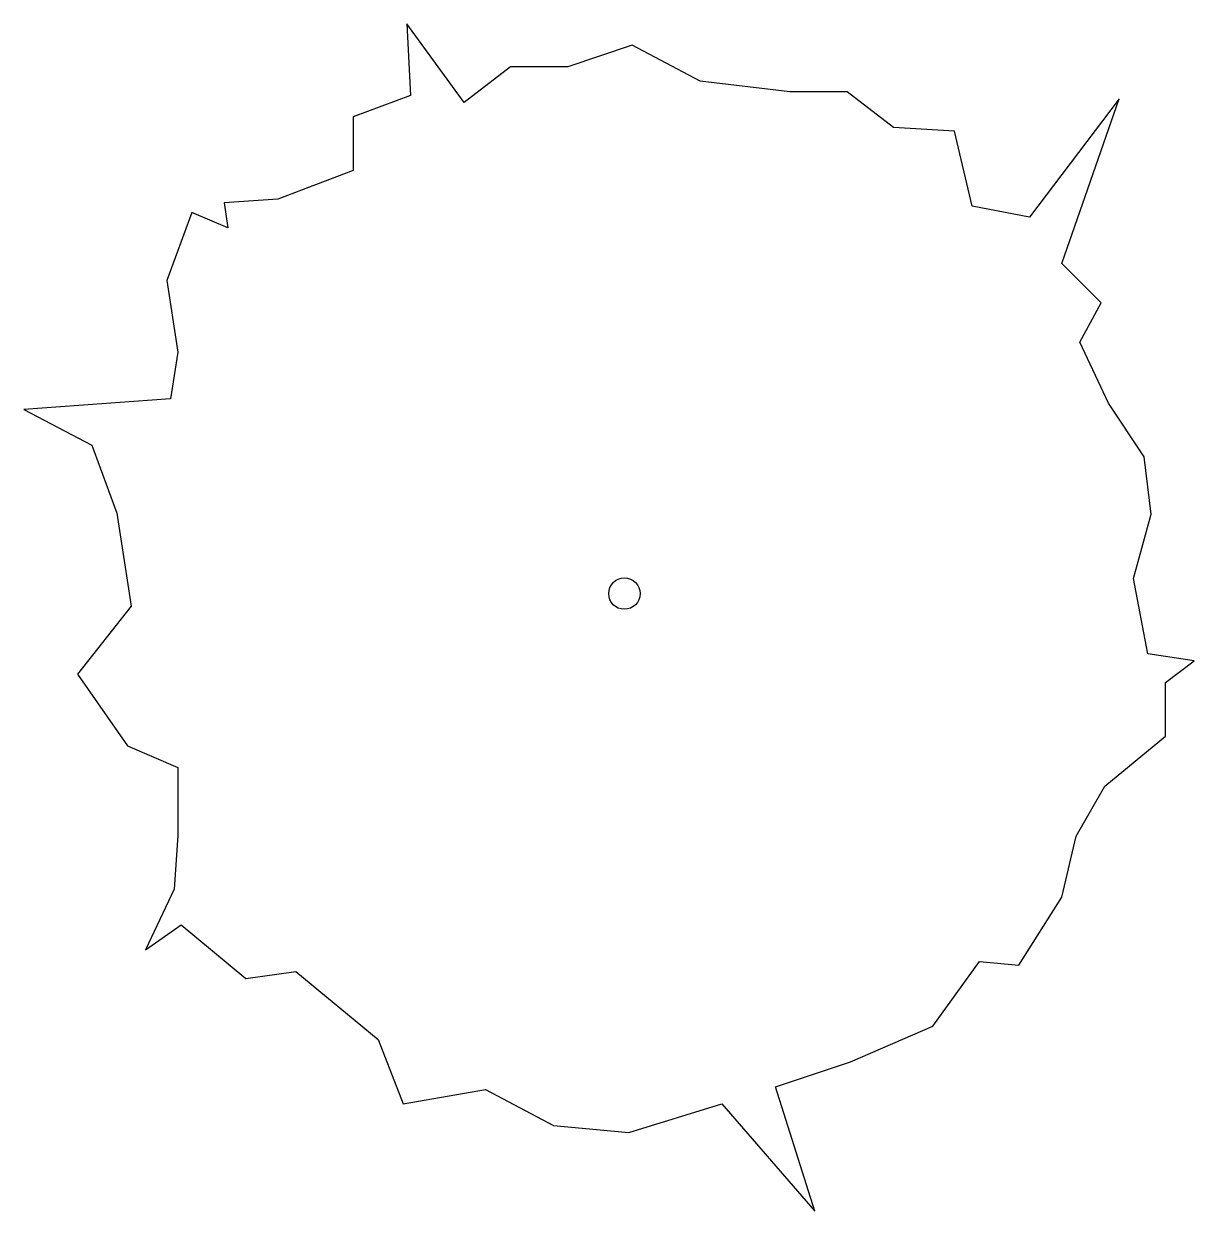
# Model space of a CAD drawing. Extents: x 1372 to 4664, y 855 to 4195.
import ezdxf

# ---------------------------------------------------------------- set-up
doc = ezdxf.new("R2010")
doc.units = 0
doc.header["$MEASUREMENT"] = 0
doc.layers.get('0').update_dxf_attribs({"linetype": 'CONTINUOUS'})

msp = doc.modelspace()

# ---------------------------------------------------------------- linework, layer by layer
at = {"color": 7, "linetype": 'Continuous'}
for p, q in [((2610.7666, 3973.4567), (2449.6904, 4194.9366)), ((2449.6904, 4194.9366), (2459.7577, 3993.5912)), ((3083.9282, 4134.533), (2902.7175, 4074.1294)), ((3275.2062, 4033.8603), (3083.9282, 4134.533)), ((2741.6411, 4074.1294), (2610.7666, 3973.4567)), ((2902.7175, 4074.1294), (2741.6411, 4074.1294)), ((3526.8881, 4003.6587), (3275.2062, 4033.8603)), ((2459.7577, 3993.5912), (2298.6813, 3933.1879)), ((3687.9645, 4003.6587), (3526.8881, 4003.6587)), ((3818.8388, 3902.9859), (3687.9645, 4003.6587)), ((4453.0768, 3983.5238), (4201.3952, 3651.3043)), ((4292.0004, 3520.4296), (4453.0768, 3983.5238)), ((2298.6813, 3933.1879), (2298.6813, 3782.1787)), ((3989.9823, 3892.9188), (3818.8388, 3902.9859)), ((4040.3188, 3681.506), (3989.9823, 3892.9188)), ((2298.6813, 3782.1787), (2087.2688, 3701.6405)), ((2087.2688, 3701.6405), (1936.2596, 3691.5734)), ((1936.2596, 3691.5734), (1946.327, 3621.1023)), ((4201.3952, 3651.3043), (4040.3188, 3681.506)), ((1845.6543, 3663.8883), (1775.1834, 3472.6099)), ((1946.327, 3621.1023), (1845.6543, 3663.8883)), ((4402.7406, 3409.6898), (4292.0004, 3520.4296)), ((1775.1834, 3472.6099), (1805.3852, 3271.2649)), ((4342.3366, 3298.95), (4402.7406, 3409.6898)), ((4422.8748, 3127.8062), (4342.3366, 3298.95)), ((1805.3852, 3271.2649), (1785.2507, 3140.3902)), ((1785.2507, 3140.3902), (1372.4925, 3110.1885)), ((1372.4925, 3110.1885), (1563.7707, 3009.5158)), ((4523.5479, 2976.7973), (4422.8748, 3127.8062)), ((1563.7707, 3009.5158), (1634.2416, 2818.2376)), ((4543.6821, 2815.7209), (4523.5479, 2976.7973)), ((1634.2416, 2818.2376), (1674.5105, 2556.4887)), ((4493.3459, 2634.5101), (4543.6821, 2815.7209)), ((4533.6146, 2423.0974), (4493.3459, 2634.5101)), ((1674.5105, 2556.4887), (1523.5016, 2365.2106)), ((4664.4893, 2402.9628), (4533.6146, 2423.0974)), ((4583.9511, 2342.5594), (4664.4893, 2402.9628)), ((1523.5016, 2365.2106), (1664.4434, 2163.8653)), ((4583.9511, 2191.5503), (4583.9511, 2342.5594)), ((4412.8077, 2050.6085), (4583.9511, 2191.5503)), ((1664.4434, 2163.8653), (1805.3852, 2103.4617)), ((1805.3852, 2103.4617), (1805.3852, 1912.1835)), ((4332.2695, 1909.6667), (4412.8077, 2050.6085)), ((1805.3852, 1912.1835), (1795.3178, 1761.1745)), ((4292.0004, 1738.523), (4332.2695, 1909.6667)), ((1795.3178, 1761.1745), (1714.7796, 1590.031)), ((4171.1932, 1547.2451), (4292.0004, 1738.523)), ((1714.7796, 1590.031), (1815.4523, 1660.5017)), ((1815.4523, 1660.5017), (1996.6632, 1509.4928)), ((3929.5787, 1376.1015), (4060.4534, 1557.3123)), ((4060.4534, 1557.3123), (4171.1932, 1547.2451)), ((1996.6632, 1509.4928), (2137.605, 1529.6274)), ((2137.605, 1529.6274), (2369.1521, 1338.3492)), ((3698.0316, 1275.4288), (3929.5787, 1376.1015)), ((2369.1521, 1338.3492), (2439.623, 1157.1384)), ((3486.619, 1204.958), (3698.0316, 1275.4288)), ((3597.3589, 855.1204), (3486.619, 1204.958)), ((2439.623, 1157.1384), (2671.1702, 1197.4074)), ((2671.1702, 1197.4074), (2862.4484, 1096.7349)), ((3073.8611, 1076.6003), (3335.6098, 1157.1384)), ((3335.6098, 1157.1384), (3597.3589, 855.1204)), ((2862.4484, 1096.7349), (3073.8611, 1076.6003))]:
    msp.add_line(p, q, dxfattribs=at)
msp.add_circle((3061.9058, 2592.3533), 44.2498, dxfattribs=at)

doc.saveas('drawing.dxf')
